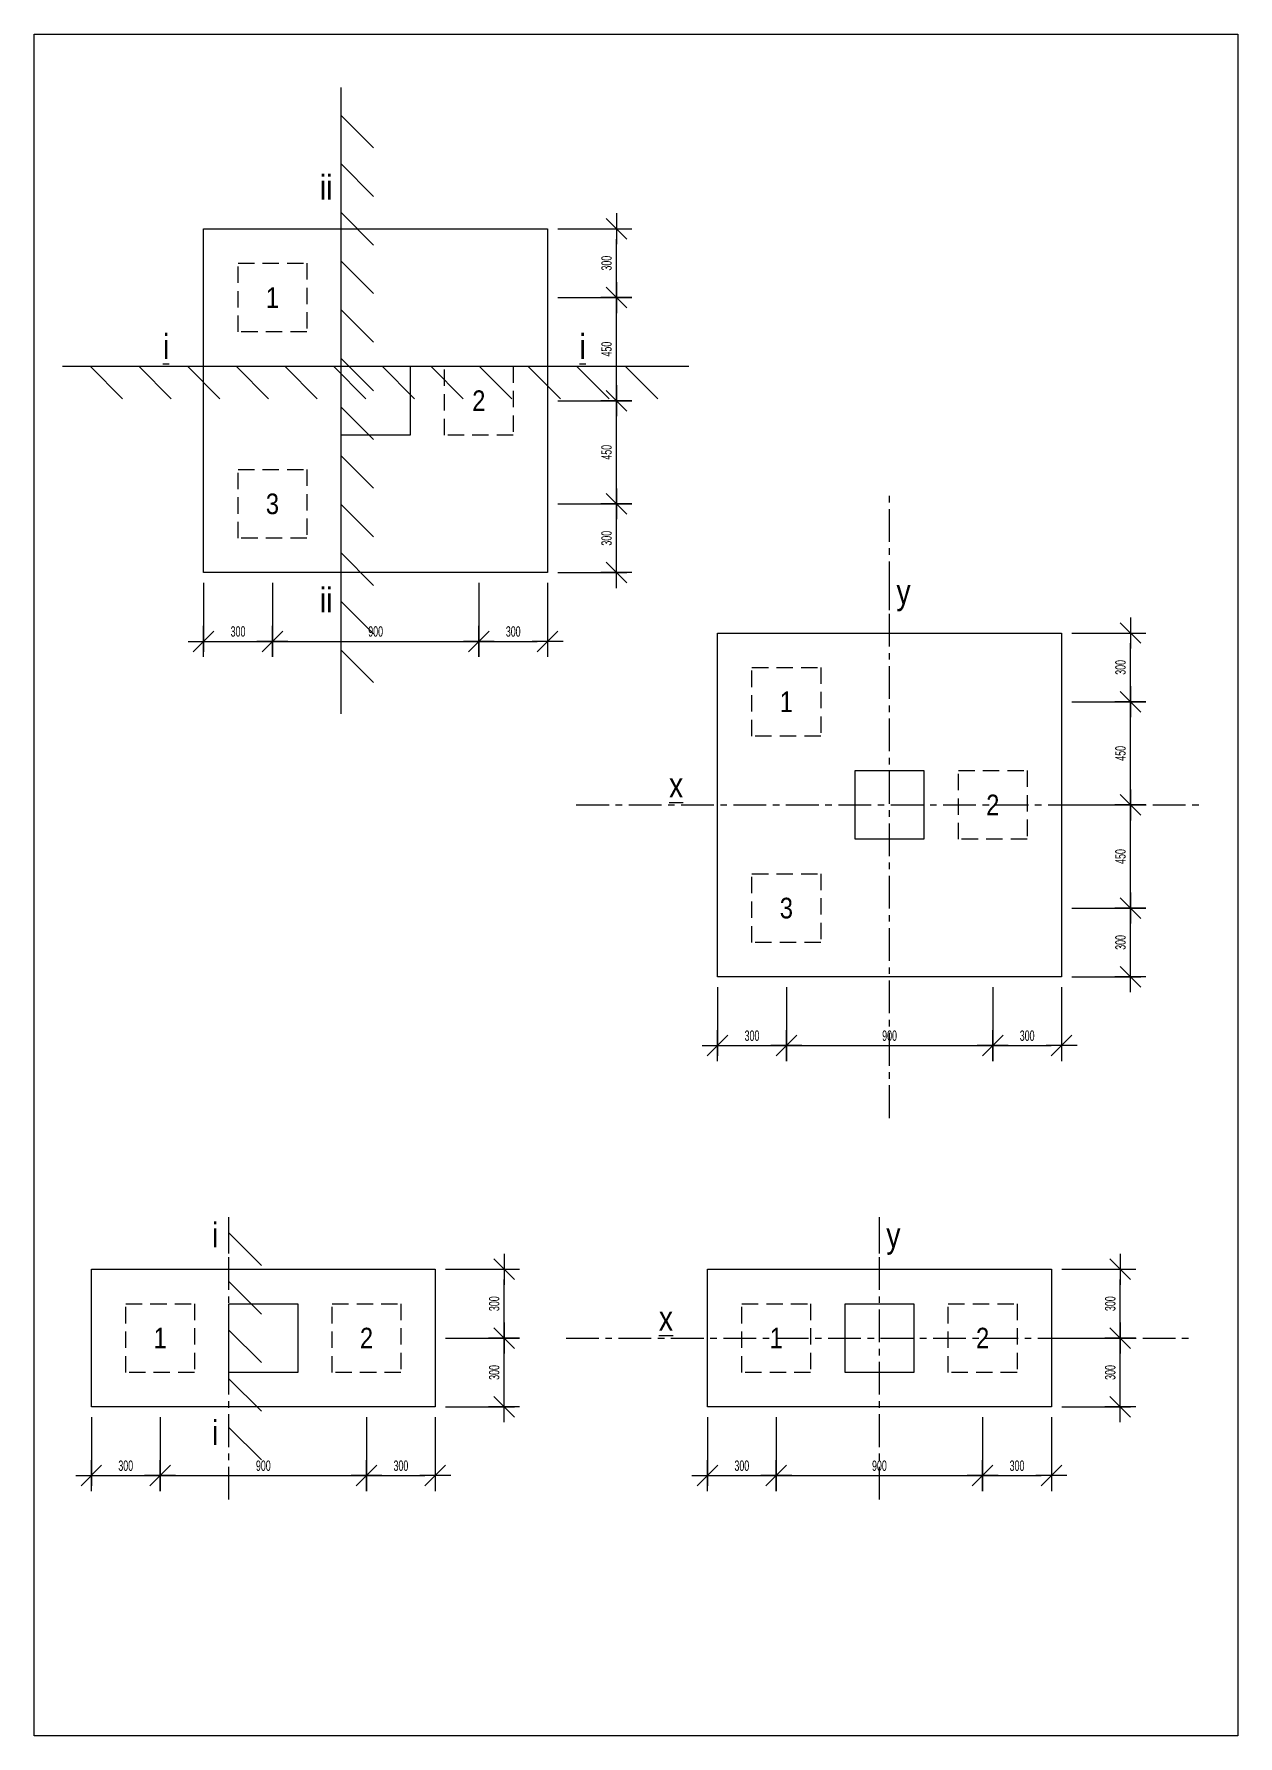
# Model space of a CAD drawing. Extents: x -19318 to 6110, y -8693 to 8036.
# Drawn here: x -19318 to -14068, y 611 to 8036 of the extents above; entities that cross this region are included whole.
import ezdxf
from ezdxf.enums import TextEntityAlignment as Align

# ---------------------------------------------------------------- set-up
doc = ezdxf.new("R2010")
doc.units = 0
doc.header["$LTSCALE"] = 571.428571
doc.header["$MEASUREMENT"] = 0
doc.linetypes.add('CENTER', pattern=[2, 1.25, -0.25, 0.25, -0.25])
doc.linetypes.add('HIDDEN2', pattern=[0.1875, 0.125, -0.0625])
doc.layers.get('Defpoints').update_dxf_attribs({"linetype": 'CONTINUOUS'})
doc.layers.add('DIM', color=1, linetype='CONTINUOUS')
doc.layers.add('TEXT', color=2, linetype='CONTINUOUS')
doc.styles.add('ARIAL', font='', dxfattribs={"width": 0.75})
doc.styles.add('VNARIALH', font='', dxfattribs={"width": 0.75})
doc.styles.get('ARIAL').set_extended_font_data('RD Arial Narrow E')
doc.styles.get('VNARIALH').set_extended_font_data('RD Arial NarrowH')
doc.dimstyles.new('DIM11', dxfattribs={"dimtxt": 45, "dimasz": 45, "dimexe": 45, "dimexo": 45, "dimgap": 20, "dimtad": 1, "dimdec": 0, "dimzin": 0, "dimdsep": 46, "dimtxsty": 'ARIAL', "dimblk": 'GACHCHEO', "dimcen": 0.09, "dimclre": 1, "dimclrt": 2, "dimadec": 0, "dimazin": 0, "dimtfac": 1, "dimtdec": 4, "dimtmove": 0, "dimatfit": 0, "dimldrblk": 'GACHCHEO', "dimfxl": 1, "dimtolj": 1, "dimtzin": 0, "dimarcsym": 0})

# ---------------------------------------------------------------- blocks, each defined once
blk = doc.blocks.new('GACHCHEO')
at = {"layer": 'DIM'}
for p, q in [((1.5, 0), (-1.5, 0)), ((0, 1.5), (0, -1.5))]:
    blk.add_line(p, q, dxfattribs=at)
at = {"layer": 'DIM', "color": 3}
blk.add_line((-1, -1), (1, 1), dxfattribs=at)
blk = doc.blocks.new('*D36')
at = {"layer": 'Defpoints', "color": 0, "transparency": 16777216}
for p in [(-16337.5, 3923.1), (-16037.5, 3923.1), (-16037.5, 3623.1)]:
    blk.add_point(p, dxfattribs=at)
at = {"layer": 'TEXT', "color": 1, "lineweight": -2, "transparency": 16777216}
for p, q in [((-16337.5, 3878.1), (-16337.5, 3578.1)), ((-16037.5, 3878.1), (-16037.5, 3578.1))]:
    blk.add_line(p, q, dxfattribs=at)
at = {"layer": 'TEXT', "color": 0, "lineweight": -2, "transparency": 16777216}
blk.add_line((-16292.5, 3623.1), (-16082.5, 3623.1), dxfattribs=at)
at = {"layer": 'TEXT', "color": 0, "lineweight": -2, "transparency": 16777216, "xscale": 45, "yscale": 45, "zscale": 45, "rotation": 180}
blk.add_blockref('GACHCHEO', (-16337.5, 3623.1), dxfattribs=at)
at = {"layer": 'TEXT', "color": 0, "lineweight": -2, "transparency": 16777216, "xscale": 45, "yscale": 45, "zscale": 45}
blk.add_blockref('GACHCHEO', (-16037.5, 3623.1), dxfattribs=at)
at = {"layer": 'TEXT', "color": 2, "transparency": 16777216, "insert": (-16187.5, 3666.1), "char_height": 45, "attachment_point": 5, "style": 'ARIAL'}
blk.add_mtext('\\A1;300', dxfattribs=at)
blk = doc.blocks.new('*D37')
at = {"layer": 'Defpoints', "color": 0, "transparency": 16777216}
for p in [(-16037.5, 3923.1), (-15137.5, 3923.1), (-15137.5, 3623.1)]:
    blk.add_point(p, dxfattribs=at)
at = {"layer": 'TEXT', "color": 1, "lineweight": -2, "transparency": 16777216}
for p, q in [((-16037.5, 3878.1), (-16037.5, 3578.1)), ((-15137.5, 3878.1), (-15137.5, 3578.1))]:
    blk.add_line(p, q, dxfattribs=at)
at = {"layer": 'TEXT', "color": 0, "lineweight": -2, "transparency": 16777216}
blk.add_line((-15992.5, 3623.1), (-15182.5, 3623.1), dxfattribs=at)
at = {"layer": 'TEXT', "color": 0, "lineweight": -2, "transparency": 16777216, "xscale": 45, "yscale": 45, "zscale": 45, "rotation": 180}
blk.add_blockref('GACHCHEO', (-16037.5, 3623.1), dxfattribs=at)
at = {"layer": 'TEXT', "color": 0, "lineweight": -2, "transparency": 16777216, "xscale": 45, "yscale": 45, "zscale": 45}
blk.add_blockref('GACHCHEO', (-15137.5, 3623.1), dxfattribs=at)
at = {"layer": 'TEXT', "color": 2, "transparency": 16777216, "insert": (-15587.5, 3666.1), "char_height": 45, "attachment_point": 5, "style": 'ARIAL'}
blk.add_mtext('\\A1;900', dxfattribs=at)
blk = doc.blocks.new('*D38')
at = {"layer": 'Defpoints', "color": 0, "transparency": 16777216}
for p in [(-15137.5, 3923.1), (-14837.5, 3923.1), (-14837.5, 3623.1)]:
    blk.add_point(p, dxfattribs=at)
at = {"layer": 'TEXT', "color": 1, "lineweight": -2, "transparency": 16777216}
for p, q in [((-15137.5, 3878.1), (-15137.5, 3578.1)), ((-14837.5, 3878.1), (-14837.5, 3578.1))]:
    blk.add_line(p, q, dxfattribs=at)
at = {"layer": 'TEXT', "color": 0, "lineweight": -2, "transparency": 16777216}
blk.add_line((-15092.5, 3623.1), (-14882.5, 3623.1), dxfattribs=at)
at = {"layer": 'TEXT', "color": 0, "lineweight": -2, "transparency": 16777216, "xscale": 45, "yscale": 45, "zscale": 45, "rotation": 180}
blk.add_blockref('GACHCHEO', (-15137.5, 3623.1), dxfattribs=at)
at = {"layer": 'TEXT', "color": 0, "lineweight": -2, "transparency": 16777216, "xscale": 45, "yscale": 45, "zscale": 45}
blk.add_blockref('GACHCHEO', (-14837.5, 3623.1), dxfattribs=at)
at = {"layer": 'TEXT', "color": 2, "transparency": 16777216, "insert": (-14987.5, 3666.1), "char_height": 45, "attachment_point": 5, "style": 'ARIAL'}
blk.add_mtext('\\A1;300', dxfattribs=at)
blk = doc.blocks.new('*D39')
at = {"layer": 'Defpoints', "color": 0, "transparency": 16777216}
for p in [(-14837.5, 4223.1), (-14537.5, 4223.1), (-14837.5, 3923.1)]:
    blk.add_point(p, dxfattribs=at)
at = {"layer": 'TEXT', "color": 1, "lineweight": -2, "transparency": 16777216}
for p, q in [((-14792.5, 4223.1), (-14492.5, 4223.1)), ((-14792.5, 3923.1), (-14492.5, 3923.1))]:
    blk.add_line(p, q, dxfattribs=at)
at = {"layer": 'TEXT', "color": 0, "lineweight": -2, "transparency": 16777216}
blk.add_line((-14537.5, 3968.1), (-14537.5, 4178.1), dxfattribs=at)
at = {"layer": 'TEXT', "color": 0, "lineweight": -2, "transparency": 16777216, "xscale": 45, "yscale": 45, "zscale": 45}
for p, rotation in [((-14537.5, 4223.1), 90), ((-14537.5, 3923.1), 270)]:
    blk.add_blockref('GACHCHEO', p, dxfattribs=dict(at, rotation=rotation))
at = {"layer": 'TEXT', "color": 2, "transparency": 16777216, "insert": (-14580.5, 4073.1), "char_height": 45, "attachment_point": 5, "rotation": 90, "style": 'ARIAL'}
blk.add_mtext('\\A1;300', dxfattribs=at)
blk = doc.blocks.new('*D40')
at = {"layer": 'Defpoints', "color": 0, "transparency": 16777216}
for p in [(-14837.5, 4673.1), (-14537.5, 4673.1), (-14837.5, 4223.1)]:
    blk.add_point(p, dxfattribs=at)
at = {"layer": 'TEXT', "color": 1, "lineweight": -2, "transparency": 16777216}
for p, q in [((-14792.5, 4673.1), (-14492.5, 4673.1)), ((-14792.5, 4223.1), (-14492.5, 4223.1))]:
    blk.add_line(p, q, dxfattribs=at)
at = {"layer": 'TEXT', "color": 0, "lineweight": -2, "transparency": 16777216}
blk.add_line((-14537.5, 4268.1), (-14537.5, 4628.1), dxfattribs=at)
at = {"layer": 'TEXT', "color": 0, "lineweight": -2, "transparency": 16777216, "xscale": 45, "yscale": 45, "zscale": 45}
for p, rotation in [((-14537.5, 4673.1), 90), ((-14537.5, 4223.1), 270)]:
    blk.add_blockref('GACHCHEO', p, dxfattribs=dict(at, rotation=rotation))
at = {"layer": 'TEXT', "color": 2, "transparency": 16777216, "insert": (-14580.5, 4448.1), "char_height": 45, "attachment_point": 5, "rotation": 90, "style": 'ARIAL'}
blk.add_mtext('\\A1;450', dxfattribs=at)
blk = doc.blocks.new('*D41')
at = {"layer": 'Defpoints', "color": 0, "transparency": 16777216}
for p in [(-14837.5, 5123.1), (-14537.5, 5123.1), (-14837.5, 4673.1)]:
    blk.add_point(p, dxfattribs=at)
at = {"layer": 'TEXT', "color": 1, "lineweight": -2, "transparency": 16777216}
for p, q in [((-14792.5, 5123.1), (-14492.5, 5123.1)), ((-14792.5, 4673.1), (-14492.5, 4673.1))]:
    blk.add_line(p, q, dxfattribs=at)
at = {"layer": 'TEXT', "color": 0, "lineweight": -2, "transparency": 16777216}
blk.add_line((-14537.5, 4718.1), (-14537.5, 5078.1), dxfattribs=at)
at = {"layer": 'TEXT', "color": 0, "lineweight": -2, "transparency": 16777216, "xscale": 45, "yscale": 45, "zscale": 45}
for p, rotation in [((-14537.5, 5123.1), 90), ((-14537.5, 4673.1), 270)]:
    blk.add_blockref('GACHCHEO', p, dxfattribs=dict(at, rotation=rotation))
at = {"layer": 'TEXT', "color": 2, "transparency": 16777216, "insert": (-14580.5, 4898.1), "char_height": 45, "attachment_point": 5, "rotation": 90, "style": 'ARIAL'}
blk.add_mtext('\\A1;450', dxfattribs=at)
blk = doc.blocks.new('*D42')
at = {"layer": 'Defpoints', "color": 0, "transparency": 16777216}
for p in [(-14837.5, 5423.1), (-14537.5, 5423.1), (-14837.5, 5123.1)]:
    blk.add_point(p, dxfattribs=at)
at = {"layer": 'TEXT', "color": 1, "lineweight": -2, "transparency": 16777216}
for p, q in [((-14792.5, 5423.1), (-14492.5, 5423.1)), ((-14792.5, 5123.1), (-14492.5, 5123.1))]:
    blk.add_line(p, q, dxfattribs=at)
at = {"layer": 'TEXT', "color": 0, "lineweight": -2, "transparency": 16777216}
blk.add_line((-14537.5, 5168.1), (-14537.5, 5378.1), dxfattribs=at)
at = {"layer": 'TEXT', "color": 0, "lineweight": -2, "transparency": 16777216, "xscale": 45, "yscale": 45, "zscale": 45}
for p, rotation in [((-14537.5, 5423.1), 90), ((-14537.5, 5123.1), 270)]:
    blk.add_blockref('GACHCHEO', p, dxfattribs=dict(at, rotation=rotation))
at = {"layer": 'TEXT', "color": 2, "transparency": 16777216, "insert": (-14580.5, 5273.1), "char_height": 45, "attachment_point": 5, "rotation": 90, "style": 'ARIAL'}
blk.add_mtext('\\A1;300', dxfattribs=at)
blk = doc.blocks.new('*D43')
at = {"layer": 'Defpoints', "color": 0, "transparency": 16777216}
for p in [(-18578.7, 5686.6), (-18278.7, 5686.6), (-18278.7, 5386.6)]:
    blk.add_point(p, dxfattribs=at)
at = {"layer": 'TEXT', "color": 1, "lineweight": -2, "transparency": 16777216}
for p, q in [((-18578.7, 5641.6), (-18578.7, 5341.6)), ((-18278.7, 5641.6), (-18278.7, 5341.6))]:
    blk.add_line(p, q, dxfattribs=at)
at = {"layer": 'TEXT', "color": 0, "lineweight": -2, "transparency": 16777216}
blk.add_line((-18533.7, 5386.6), (-18323.7, 5386.6), dxfattribs=at)
at = {"layer": 'TEXT', "color": 0, "lineweight": -2, "transparency": 16777216, "xscale": 45, "yscale": 45, "zscale": 45, "rotation": 180}
blk.add_blockref('GACHCHEO', (-18578.7, 5386.6), dxfattribs=at)
at = {"layer": 'TEXT', "color": 0, "lineweight": -2, "transparency": 16777216, "xscale": 45, "yscale": 45, "zscale": 45}
blk.add_blockref('GACHCHEO', (-18278.7, 5386.6), dxfattribs=at)
at = {"layer": 'TEXT', "color": 2, "transparency": 16777216, "insert": (-18428.7, 5429.6), "char_height": 45, "attachment_point": 5, "style": 'ARIAL'}
blk.add_mtext('\\A1;300', dxfattribs=at)
blk = doc.blocks.new('*D44')
at = {"layer": 'Defpoints', "color": 0, "transparency": 16777216}
for p in [(-18278.7, 5686.6), (-17378.7, 5686.6), (-17378.7, 5386.6)]:
    blk.add_point(p, dxfattribs=at)
at = {"layer": 'TEXT', "color": 1, "lineweight": -2, "transparency": 16777216}
for p, q in [((-18278.7, 5641.6), (-18278.7, 5341.6)), ((-17378.7, 5641.6), (-17378.7, 5341.6))]:
    blk.add_line(p, q, dxfattribs=at)
at = {"layer": 'TEXT', "color": 0, "lineweight": -2, "transparency": 16777216}
blk.add_line((-18233.7, 5386.6), (-17423.7, 5386.6), dxfattribs=at)
at = {"layer": 'TEXT', "color": 0, "lineweight": -2, "transparency": 16777216, "xscale": 45, "yscale": 45, "zscale": 45, "rotation": 180}
blk.add_blockref('GACHCHEO', (-18278.7, 5386.6), dxfattribs=at)
at = {"layer": 'TEXT', "color": 0, "lineweight": -2, "transparency": 16777216, "xscale": 45, "yscale": 45, "zscale": 45}
blk.add_blockref('GACHCHEO', (-17378.7, 5386.6), dxfattribs=at)
at = {"layer": 'TEXT', "color": 2, "transparency": 16777216, "insert": (-17828.7, 5429.6), "char_height": 45, "attachment_point": 5, "style": 'ARIAL'}
blk.add_mtext('\\A1;900', dxfattribs=at)
blk = doc.blocks.new('*D45')
at = {"layer": 'Defpoints', "color": 0, "transparency": 16777216}
for p in [(-17378.7, 5686.6), (-17078.7, 5686.6), (-17078.7, 5386.6)]:
    blk.add_point(p, dxfattribs=at)
at = {"layer": 'TEXT', "color": 1, "lineweight": -2, "transparency": 16777216}
for p, q in [((-17378.7, 5641.6), (-17378.7, 5341.6)), ((-17078.7, 5641.6), (-17078.7, 5341.6))]:
    blk.add_line(p, q, dxfattribs=at)
at = {"layer": 'TEXT', "color": 0, "lineweight": -2, "transparency": 16777216}
blk.add_line((-17333.7, 5386.6), (-17123.7, 5386.6), dxfattribs=at)
at = {"layer": 'TEXT', "color": 0, "lineweight": -2, "transparency": 16777216, "xscale": 45, "yscale": 45, "zscale": 45, "rotation": 180}
blk.add_blockref('GACHCHEO', (-17378.7, 5386.6), dxfattribs=at)
at = {"layer": 'TEXT', "color": 0, "lineweight": -2, "transparency": 16777216, "xscale": 45, "yscale": 45, "zscale": 45}
blk.add_blockref('GACHCHEO', (-17078.7, 5386.6), dxfattribs=at)
at = {"layer": 'TEXT', "color": 2, "transparency": 16777216, "insert": (-17228.7, 5429.6), "char_height": 45, "attachment_point": 5, "style": 'ARIAL'}
blk.add_mtext('\\A1;300', dxfattribs=at)
blk = doc.blocks.new('*D46')
at = {"layer": 'Defpoints', "color": 0, "transparency": 16777216}
for p in [(-17078.7, 5986.6), (-16778.7, 5986.6), (-17078.7, 5686.6)]:
    blk.add_point(p, dxfattribs=at)
at = {"layer": 'TEXT', "color": 1, "lineweight": -2, "transparency": 16777216}
for p, q in [((-17033.7, 5986.6), (-16733.7, 5986.6)), ((-17033.7, 5686.6), (-16733.7, 5686.6))]:
    blk.add_line(p, q, dxfattribs=at)
at = {"layer": 'TEXT', "color": 0, "lineweight": -2, "transparency": 16777216}
blk.add_line((-16778.7, 5731.6), (-16778.7, 5941.6), dxfattribs=at)
at = {"layer": 'TEXT', "color": 0, "lineweight": -2, "transparency": 16777216, "xscale": 45, "yscale": 45, "zscale": 45}
for p, rotation in [((-16778.7, 5986.6), 90), ((-16778.7, 5686.6), 270)]:
    blk.add_blockref('GACHCHEO', p, dxfattribs=dict(at, rotation=rotation))
at = {"layer": 'TEXT', "color": 2, "transparency": 16777216, "insert": (-16821.7, 5836.6), "char_height": 45, "attachment_point": 5, "rotation": 90, "style": 'ARIAL'}
blk.add_mtext('\\A1;300', dxfattribs=at)
blk = doc.blocks.new('*D47')
at = {"layer": 'Defpoints', "color": 0, "transparency": 16777216}
for p in [(-17078.7, 6436.6), (-16778.7, 6436.6), (-17078.7, 5986.6)]:
    blk.add_point(p, dxfattribs=at)
at = {"layer": 'TEXT', "color": 1, "lineweight": -2, "transparency": 16777216}
for p, q in [((-17033.7, 6436.6), (-16733.7, 6436.6)), ((-17033.7, 5986.6), (-16733.7, 5986.6))]:
    blk.add_line(p, q, dxfattribs=at)
at = {"layer": 'TEXT', "color": 0, "lineweight": -2, "transparency": 16777216}
blk.add_line((-16778.7, 6031.6), (-16778.7, 6391.6), dxfattribs=at)
at = {"layer": 'TEXT', "color": 0, "lineweight": -2, "transparency": 16777216, "xscale": 45, "yscale": 45, "zscale": 45}
for p, rotation in [((-16778.7, 6436.6), 90), ((-16778.7, 5986.6), 270)]:
    blk.add_blockref('GACHCHEO', p, dxfattribs=dict(at, rotation=rotation))
at = {"layer": 'TEXT', "color": 2, "transparency": 16777216, "insert": (-16821.7, 6211.6), "char_height": 45, "attachment_point": 5, "rotation": 90, "style": 'ARIAL'}
blk.add_mtext('\\A1;450', dxfattribs=at)
blk = doc.blocks.new('*D48')
at = {"layer": 'Defpoints', "color": 0, "transparency": 16777216}
for p in [(-17078.7, 6886.6), (-16778.7, 6886.6), (-17078.7, 6436.6)]:
    blk.add_point(p, dxfattribs=at)
at = {"layer": 'TEXT', "color": 1, "lineweight": -2, "transparency": 16777216}
for p, q in [((-17033.7, 6886.6), (-16733.7, 6886.6)), ((-17033.7, 6436.6), (-16733.7, 6436.6))]:
    blk.add_line(p, q, dxfattribs=at)
at = {"layer": 'TEXT', "color": 0, "lineweight": -2, "transparency": 16777216}
blk.add_line((-16778.7, 6481.6), (-16778.7, 6841.6), dxfattribs=at)
at = {"layer": 'TEXT', "color": 0, "lineweight": -2, "transparency": 16777216, "xscale": 45, "yscale": 45, "zscale": 45}
for p, rotation in [((-16778.7, 6886.6), 90), ((-16778.7, 6436.6), 270)]:
    blk.add_blockref('GACHCHEO', p, dxfattribs=dict(at, rotation=rotation))
at = {"layer": 'TEXT', "color": 2, "transparency": 16777216, "insert": (-16821.7, 6661.6), "char_height": 45, "attachment_point": 5, "rotation": 90, "style": 'ARIAL'}
blk.add_mtext('\\A1;450', dxfattribs=at)
blk = doc.blocks.new('*D49')
at = {"layer": 'Defpoints', "color": 0, "transparency": 16777216}
for p in [(-17078.7, 7186.6), (-16778.7, 7186.6), (-17078.7, 6886.6)]:
    blk.add_point(p, dxfattribs=at)
at = {"layer": 'TEXT', "color": 1, "lineweight": -2, "transparency": 16777216}
for p, q in [((-17033.7, 7186.6), (-16733.7, 7186.6)), ((-17033.7, 6886.6), (-16733.7, 6886.6))]:
    blk.add_line(p, q, dxfattribs=at)
at = {"layer": 'TEXT', "color": 0, "lineweight": -2, "transparency": 16777216}
blk.add_line((-16778.7, 6931.6), (-16778.7, 7141.6), dxfattribs=at)
at = {"layer": 'TEXT', "color": 0, "lineweight": -2, "transparency": 16777216, "xscale": 45, "yscale": 45, "zscale": 45}
for p, rotation in [((-16778.7, 7186.6), 90), ((-16778.7, 6886.6), 270)]:
    blk.add_blockref('GACHCHEO', p, dxfattribs=dict(at, rotation=rotation))
at = {"layer": 'TEXT', "color": 2, "transparency": 16777216, "insert": (-16821.7, 7036.6), "char_height": 45, "attachment_point": 5, "rotation": 90, "style": 'ARIAL'}
blk.add_mtext('\\A1;300', dxfattribs=at)
blk = doc.blocks.new('*U50')
at = {"layer": 'TEXT'}
blk.add_line((-70.7, 70.7), (70.7, -70.7), dxfattribs=at)
blk = doc.blocks.new('*U51')
at = {"layer": 'TEXT', "color": 0, "linetype": 'ByBlock', "lineweight": -2, "transparency": 16777216}
for p in [(0, 0), (212.1, 0), (424.3, 0), (636.4, 0), (848.5, 0), (1060.7, 0), (1272.8, 0), (1484.9, 0), (1697.1, 0), (1909.2, 0), (2121.3, 0), (2333.5, 0)]:
    blk.add_blockref('*U50', p, dxfattribs=at)
blk = doc.blocks.new('*U52')
at = {"layer": 'TEXT'}
blk.add_line((-70.7, 70.7), (70.7, -70.7), dxfattribs=at)
blk = doc.blocks.new('*U54')
at = {"layer": 'TEXT', "color": 0, "linetype": 'ByBlock', "lineweight": -2, "transparency": 16777216}
for p in [(0, 0), (212.1, 0), (424.3, 0), (636.4, 0), (848.5, 0), (1060.7, 0), (1272.8, 0), (1484.9, 0), (1697.1, 0), (1909.2, 0), (2121.3, 0), (2333.5, 0)]:
    blk.add_blockref('*U52', p, dxfattribs=at)
blk = doc.blocks.new('*D90')
at = {"layer": 'Defpoints', "color": 0, "transparency": 16777216}
for p in [(-16381.8, 2047.1), (-16081.8, 2047.1), (-16081.8, 1747.1)]:
    blk.add_point(p, dxfattribs=at)
at = {"layer": 'TEXT', "color": 1, "lineweight": -2, "transparency": 16777216}
for p, q in [((-16381.8, 2002.1), (-16381.8, 1702.1)), ((-16081.8, 2002.1), (-16081.8, 1702.1))]:
    blk.add_line(p, q, dxfattribs=at)
at = {"layer": 'TEXT', "color": 0, "lineweight": -2, "transparency": 16777216}
blk.add_line((-16336.8, 1747.1), (-16126.8, 1747.1), dxfattribs=at)
at = {"layer": 'TEXT', "color": 0, "lineweight": -2, "transparency": 16777216, "xscale": 45, "yscale": 45, "zscale": 45, "rotation": 180}
blk.add_blockref('GACHCHEO', (-16381.8, 1747.1), dxfattribs=at)
at = {"layer": 'TEXT', "color": 0, "lineweight": -2, "transparency": 16777216, "xscale": 45, "yscale": 45, "zscale": 45}
blk.add_blockref('GACHCHEO', (-16081.8, 1747.1), dxfattribs=at)
at = {"layer": 'TEXT', "color": 2, "transparency": 16777216, "insert": (-16231.8, 1790.1), "char_height": 45, "attachment_point": 5, "style": 'ARIAL'}
blk.add_mtext('\\A1;300', dxfattribs=at)
blk = doc.blocks.new('*D91')
at = {"layer": 'Defpoints', "color": 0, "transparency": 16777216}
for p in [(-16081.8, 2047.1), (-15181.8, 2047.1), (-15181.8, 1747.1)]:
    blk.add_point(p, dxfattribs=at)
at = {"layer": 'TEXT', "color": 1, "lineweight": -2, "transparency": 16777216}
for p, q in [((-16081.8, 2002.1), (-16081.8, 1702.1)), ((-15181.8, 2002.1), (-15181.8, 1702.1))]:
    blk.add_line(p, q, dxfattribs=at)
at = {"layer": 'TEXT', "color": 0, "lineweight": -2, "transparency": 16777216}
blk.add_line((-16036.8, 1747.1), (-15226.8, 1747.1), dxfattribs=at)
at = {"layer": 'TEXT', "color": 0, "lineweight": -2, "transparency": 16777216, "xscale": 45, "yscale": 45, "zscale": 45, "rotation": 180}
blk.add_blockref('GACHCHEO', (-16081.8, 1747.1), dxfattribs=at)
at = {"layer": 'TEXT', "color": 0, "lineweight": -2, "transparency": 16777216, "xscale": 45, "yscale": 45, "zscale": 45}
blk.add_blockref('GACHCHEO', (-15181.8, 1747.1), dxfattribs=at)
at = {"layer": 'TEXT', "color": 2, "transparency": 16777216, "insert": (-15631.8, 1790), "char_height": 45, "attachment_point": 5, "style": 'ARIAL'}
blk.add_mtext('\\A1;900', dxfattribs=at)
blk = doc.blocks.new('*D92')
at = {"layer": 'Defpoints', "color": 0, "transparency": 16777216}
for p in [(-15181.8, 2047.1), (-14881.8, 2047.1), (-14881.8, 1747.1)]:
    blk.add_point(p, dxfattribs=at)
at = {"layer": 'TEXT', "color": 1, "lineweight": -2, "transparency": 16777216}
for p, q in [((-15181.8, 2002.1), (-15181.8, 1702.1)), ((-14881.8, 2002.1), (-14881.8, 1702.1))]:
    blk.add_line(p, q, dxfattribs=at)
at = {"layer": 'TEXT', "color": 0, "lineweight": -2, "transparency": 16777216}
blk.add_line((-15136.8, 1747.1), (-14926.8, 1747.1), dxfattribs=at)
at = {"layer": 'TEXT', "color": 0, "lineweight": -2, "transparency": 16777216, "xscale": 45, "yscale": 45, "zscale": 45, "rotation": 180}
blk.add_blockref('GACHCHEO', (-15181.8, 1747.1), dxfattribs=at)
at = {"layer": 'TEXT', "color": 0, "lineweight": -2, "transparency": 16777216, "xscale": 45, "yscale": 45, "zscale": 45}
blk.add_blockref('GACHCHEO', (-14881.8, 1747.1), dxfattribs=at)
at = {"layer": 'TEXT', "color": 2, "transparency": 16777216, "insert": (-15031.8, 1790.1), "char_height": 45, "attachment_point": 5, "style": 'ARIAL'}
blk.add_mtext('\\A1;300', dxfattribs=at)
blk = doc.blocks.new('*D93')
at = {"layer": 'Defpoints', "color": 0, "transparency": 16777216}
for p in [(-14881.8, 2347.1), (-14581.8, 2347.1), (-14881.8, 2047.1)]:
    blk.add_point(p, dxfattribs=at)
at = {"layer": 'TEXT', "color": 1, "lineweight": -2, "transparency": 16777216}
for p, q in [((-14836.8, 2347.1), (-14536.8, 2347.1)), ((-14836.8, 2047.1), (-14536.8, 2047.1))]:
    blk.add_line(p, q, dxfattribs=at)
at = {"layer": 'TEXT', "color": 0, "lineweight": -2, "transparency": 16777216}
blk.add_line((-14581.8, 2092.1), (-14581.8, 2302.1), dxfattribs=at)
at = {"layer": 'TEXT', "color": 0, "lineweight": -2, "transparency": 16777216, "xscale": 45, "yscale": 45, "zscale": 45}
for p, rotation in [((-14581.8, 2347.1), 90), ((-14581.8, 2047.1), 270)]:
    blk.add_blockref('GACHCHEO', p, dxfattribs=dict(at, rotation=rotation))
at = {"layer": 'TEXT', "color": 2, "transparency": 16777216, "insert": (-14624.8, 2197.1), "char_height": 45, "attachment_point": 5, "rotation": 90, "style": 'ARIAL'}
blk.add_mtext('\\A1;300', dxfattribs=at)
blk = doc.blocks.new('*D94')
at = {"layer": 'Defpoints', "color": 0, "transparency": 16777216}
for p in [(-14881.8, 2647.1), (-14581.8, 2647.1), (-14881.8, 2347.1)]:
    blk.add_point(p, dxfattribs=at)
at = {"layer": 'TEXT', "color": 1, "lineweight": -2, "transparency": 16777216}
for p, q in [((-14836.8, 2647.1), (-14536.8, 2647.1)), ((-14836.8, 2347.1), (-14536.8, 2347.1))]:
    blk.add_line(p, q, dxfattribs=at)
at = {"layer": 'TEXT', "color": 0, "lineweight": -2, "transparency": 16777216}
blk.add_line((-14581.8, 2392.1), (-14581.8, 2602.1), dxfattribs=at)
at = {"layer": 'TEXT', "color": 0, "lineweight": -2, "transparency": 16777216, "xscale": 45, "yscale": 45, "zscale": 45}
for p, rotation in [((-14581.8, 2647.1), 90), ((-14581.8, 2347.1), 270)]:
    blk.add_blockref('GACHCHEO', p, dxfattribs=dict(at, rotation=rotation))
at = {"layer": 'TEXT', "color": 2, "transparency": 16777216, "insert": (-14624.8, 2497.1), "char_height": 45, "attachment_point": 5, "rotation": 90, "style": 'ARIAL'}
blk.add_mtext('\\A1;300', dxfattribs=at)
blk = doc.blocks.new('*D95')
at = {"layer": 'Defpoints', "color": 0, "transparency": 16777216}
for p in [(-19068.5, 2047.1), (-18768.5, 2047.1), (-18768.5, 1747.1)]:
    blk.add_point(p, dxfattribs=at)
at = {"layer": 'TEXT', "color": 1, "lineweight": -2, "transparency": 16777216}
for p, q in [((-19068.5, 2002.1), (-19068.5, 1702.1)), ((-18768.5, 2002.1), (-18768.5, 1702.1))]:
    blk.add_line(p, q, dxfattribs=at)
at = {"layer": 'TEXT', "color": 0, "lineweight": -2, "transparency": 16777216}
blk.add_line((-19023.5, 1747.1), (-18813.5, 1747.1), dxfattribs=at)
at = {"layer": 'TEXT', "color": 0, "lineweight": -2, "transparency": 16777216, "xscale": 45, "yscale": 45, "zscale": 45, "rotation": 180}
blk.add_blockref('GACHCHEO', (-19068.5, 1747.1), dxfattribs=at)
at = {"layer": 'TEXT', "color": 0, "lineweight": -2, "transparency": 16777216, "xscale": 45, "yscale": 45, "zscale": 45}
blk.add_blockref('GACHCHEO', (-18768.5, 1747.1), dxfattribs=at)
at = {"layer": 'TEXT', "color": 2, "transparency": 16777216, "insert": (-18918.5, 1790.1), "char_height": 45, "attachment_point": 5, "style": 'ARIAL'}
blk.add_mtext('\\A1;300', dxfattribs=at)
blk = doc.blocks.new('*D96')
at = {"layer": 'Defpoints', "color": 0, "transparency": 16777216}
for p in [(-18768.5, 2047.1), (-17868.5, 2047.1), (-17868.5, 1747.1)]:
    blk.add_point(p, dxfattribs=at)
at = {"layer": 'TEXT', "color": 1, "lineweight": -2, "transparency": 16777216}
for p, q in [((-18768.5, 2002.1), (-18768.5, 1702.1)), ((-17868.5, 2002.1), (-17868.5, 1702.1))]:
    blk.add_line(p, q, dxfattribs=at)
at = {"layer": 'TEXT', "color": 0, "lineweight": -2, "transparency": 16777216}
blk.add_line((-18723.5, 1747.1), (-17913.5, 1747.1), dxfattribs=at)
at = {"layer": 'TEXT', "color": 0, "lineweight": -2, "transparency": 16777216, "xscale": 45, "yscale": 45, "zscale": 45, "rotation": 180}
blk.add_blockref('GACHCHEO', (-18768.5, 1747.1), dxfattribs=at)
at = {"layer": 'TEXT', "color": 0, "lineweight": -2, "transparency": 16777216, "xscale": 45, "yscale": 45, "zscale": 45}
blk.add_blockref('GACHCHEO', (-17868.5, 1747.1), dxfattribs=at)
at = {"layer": 'TEXT', "color": 2, "transparency": 16777216, "insert": (-18318.5, 1790), "char_height": 45, "attachment_point": 5, "style": 'ARIAL'}
blk.add_mtext('\\A1;900', dxfattribs=at)
blk = doc.blocks.new('*D97')
at = {"layer": 'Defpoints', "color": 0, "transparency": 16777216}
for p in [(-17868.5, 2047.1), (-17568.5, 2047.1), (-17568.5, 1747.1)]:
    blk.add_point(p, dxfattribs=at)
at = {"layer": 'TEXT', "color": 1, "lineweight": -2, "transparency": 16777216}
for p, q in [((-17868.5, 2002.1), (-17868.5, 1702.1)), ((-17568.5, 2002.1), (-17568.5, 1702.1))]:
    blk.add_line(p, q, dxfattribs=at)
at = {"layer": 'TEXT', "color": 0, "lineweight": -2, "transparency": 16777216}
blk.add_line((-17823.5, 1747.1), (-17613.5, 1747.1), dxfattribs=at)
at = {"layer": 'TEXT', "color": 0, "lineweight": -2, "transparency": 16777216, "xscale": 45, "yscale": 45, "zscale": 45, "rotation": 180}
blk.add_blockref('GACHCHEO', (-17868.5, 1747.1), dxfattribs=at)
at = {"layer": 'TEXT', "color": 0, "lineweight": -2, "transparency": 16777216, "xscale": 45, "yscale": 45, "zscale": 45}
blk.add_blockref('GACHCHEO', (-17568.5, 1747.1), dxfattribs=at)
at = {"layer": 'TEXT', "color": 2, "transparency": 16777216, "insert": (-17718.5, 1790.1), "char_height": 45, "attachment_point": 5, "style": 'ARIAL'}
blk.add_mtext('\\A1;300', dxfattribs=at)
blk = doc.blocks.new('*D98')
at = {"layer": 'Defpoints', "color": 0, "transparency": 16777216}
for p in [(-17568.5, 2347.1), (-17268.5, 2347.1), (-17568.5, 2047.1)]:
    blk.add_point(p, dxfattribs=at)
at = {"layer": 'TEXT', "color": 1, "lineweight": -2, "transparency": 16777216}
for p, q in [((-17523.5, 2347.1), (-17223.5, 2347.1)), ((-17523.5, 2047.1), (-17223.5, 2047.1))]:
    blk.add_line(p, q, dxfattribs=at)
at = {"layer": 'TEXT', "color": 0, "lineweight": -2, "transparency": 16777216}
blk.add_line((-17268.5, 2092.1), (-17268.5, 2302.1), dxfattribs=at)
at = {"layer": 'TEXT', "color": 0, "lineweight": -2, "transparency": 16777216, "xscale": 45, "yscale": 45, "zscale": 45}
for p, rotation in [((-17268.5, 2347.1), 90), ((-17268.5, 2047.1), 270)]:
    blk.add_blockref('GACHCHEO', p, dxfattribs=dict(at, rotation=rotation))
at = {"layer": 'TEXT', "color": 2, "transparency": 16777216, "insert": (-17311.5, 2197.1), "char_height": 45, "attachment_point": 5, "rotation": 90, "style": 'ARIAL'}
blk.add_mtext('\\A1;300', dxfattribs=at)
blk = doc.blocks.new('*D99')
at = {"layer": 'Defpoints', "color": 0, "transparency": 16777216}
for p in [(-17568.5, 2647.1), (-17268.5, 2647.1), (-17568.5, 2347.1)]:
    blk.add_point(p, dxfattribs=at)
at = {"layer": 'TEXT', "color": 1, "lineweight": -2, "transparency": 16777216}
for p, q in [((-17523.5, 2647.1), (-17223.5, 2647.1)), ((-17523.5, 2347.1), (-17223.5, 2347.1))]:
    blk.add_line(p, q, dxfattribs=at)
at = {"layer": 'TEXT', "color": 0, "lineweight": -2, "transparency": 16777216}
blk.add_line((-17268.5, 2392.1), (-17268.5, 2602.1), dxfattribs=at)
at = {"layer": 'TEXT', "color": 0, "lineweight": -2, "transparency": 16777216, "xscale": 45, "yscale": 45, "zscale": 45}
for p, rotation in [((-17268.5, 2647.1), 90), ((-17268.5, 2347.1), 270)]:
    blk.add_blockref('GACHCHEO', p, dxfattribs=dict(at, rotation=rotation))
at = {"layer": 'TEXT', "color": 2, "transparency": 16777216, "insert": (-17311.5, 2497.1), "char_height": 45, "attachment_point": 5, "rotation": 90, "style": 'ARIAL'}
blk.add_mtext('\\A1;300', dxfattribs=at)
blk = doc.blocks.new('*U103')
at = {"layer": 'TEXT'}
blk.add_line((-70.7, 70.7), (70.7, -70.7), dxfattribs=at)
blk = doc.blocks.new('*U104')
at = {"layer": 'TEXT', "color": 0, "linetype": 'ByBlock', "lineweight": -2, "transparency": 16777216}
for p in [(0, 0), (212.1, 0), (424.3, 0), (636.4, 0), (848.5, 0)]:
    blk.add_blockref('*U103', p, dxfattribs=at)

msp = doc.modelspace()

# ---------------------------------------------------------------- linework, layer by layer
at = {"layer": 'TEXT'}
for p, q in [((-17978.7, 5070.4), (-17978.7, 7802.8)), ((-19194.9, 6586.6), (-16462.5, 6586.6))]:
    msp.add_line(p, q, dxfattribs=at)
at = {"layer": 'TEXT', "linetype": 'CENTER', "ltscale": 0.2}
for p, q in [((-15587.5, 3306.9), (-15587.5, 6039.3)), ((-16953.7, 4673.1), (-14221.3, 4673.1)), ((-18468.5, 1643.2), (-18468.5, 2874.5)), ((-15631.8, 1643.2), (-15631.8, 2874.5)), ((-16998, 2347.1), (-14265.6, 2347.1))]:
    msp.add_line(p, q, dxfattribs=at)
at = {"layer": 'TEXT', "color": 4}
for p, q in [((-15587.5, 5523.1), (-15587.5, 5667.1)), ((-18468.5, 2715.6), (-18468.5, 2859.6)), ((-15631.8, 2715.6), (-15631.8, 2859.6))]:
    msp.add_line(p, q, dxfattribs=at)
at = {"layer": 'TEXT'}
msp.add_lwpolyline([(-19318.3, 611.2), (-19318.3, 8036.2), (-14068.3, 8036.2), (-14068.3, 611.2)], close=True, dxfattribs=at)
at = {"layer": 'TEXT', "color": 7}
for points in [[(-18578.7, 5686.6), (-18578.7, 7186.6), (-17078.7, 7186.6), (-17078.7, 5686.6), (-18578.7, 5686.6)], [(-16337.5, 3923.1), (-16337.5, 5423.1), (-14837.5, 5423.1), (-14837.5, 3923.1), (-16337.5, 3923.1)], [(-19068.5, 2047.1), (-19068.5, 2647.1), (-17568.5, 2647.1), (-17568.5, 2047.1), (-19068.5, 2047.1)], [(-16381.8, 2047.1), (-16381.8, 2647.1), (-14881.8, 2647.1), (-14881.8, 2047.1), (-16381.8, 2047.1)]]:
    msp.add_lwpolyline(points, dxfattribs=at)
at = {"layer": 'TEXT', "color": 3, "linetype": 'HIDDEN2'}
for points in [[(-18428.7, 6736.6), (-18428.7, 7036.6), (-18128.7, 7036.6), (-18128.7, 6736.6), (-18428.7, 6736.6)], [(-17528.7, 6286.6), (-17528.7, 6586.6), (-17228.7, 6586.6), (-17228.7, 6286.6), (-17528.7, 6286.6)], [(-18428.7, 5836.6), (-18428.7, 6136.6), (-18128.7, 6136.6), (-18128.7, 5836.6), (-18428.7, 5836.6)], [(-16187.5, 4973.1), (-16187.5, 5273.1), (-15887.5, 5273.1), (-15887.5, 4973.1), (-16187.5, 4973.1)], [(-15287.5, 4523.1), (-15287.5, 4823.1), (-14987.5, 4823.1), (-14987.5, 4523.1), (-15287.5, 4523.1)], [(-16187.5, 4073.1), (-16187.5, 4373.1), (-15887.5, 4373.1), (-15887.5, 4073.1), (-16187.5, 4073.1)], [(-18918.5, 2197.1), (-18918.5, 2497.1), (-18618.5, 2497.1), (-18618.5, 2197.1), (-18918.5, 2197.1)], [(-18018.5, 2197.1), (-18018.5, 2497.1), (-17718.5, 2497.1), (-17718.5, 2197.1), (-18018.5, 2197.1)], [(-16231.8, 2197.1), (-16231.8, 2497.1), (-15931.8, 2497.1), (-15931.8, 2197.1), (-16231.8, 2197.1)], [(-15331.8, 2197.1), (-15331.8, 2497.1), (-15031.8, 2497.1), (-15031.8, 2197.1), (-15331.8, 2197.1)]]:
    msp.add_lwpolyline(points, dxfattribs=at)
at = {"layer": 'TEXT', "color": 5}
for points in [[(-17978.7, 6286.6), (-17978.7, 6586.6), (-17678.7, 6586.6), (-17678.7, 6286.6), (-17978.7, 6286.6)], [(-15737.5, 4523.1), (-15737.5, 4823.1), (-15437.5, 4823.1), (-15437.5, 4523.1), (-15737.5, 4523.1)], [(-18468.5, 2197.1), (-18468.5, 2497.1), (-18168.5, 2497.1), (-18168.5, 2197.1), (-18468.5, 2197.1)], [(-15781.8, 2197.1), (-15781.8, 2497.1), (-15481.8, 2497.1), (-15481.8, 2197.1), (-15781.8, 2197.1)]]:
    msp.add_lwpolyline(points, dxfattribs=at)

# ---------------------------------------------------------------- block references
at = {"layer": 'TEXT', "xscale": -1, "rotation": 90}
for name, p in [('*U54', (-17908, 7610.8)), ('*U104', (-18397.8, 2734.9))]:
    msp.add_blockref(name, p, dxfattribs=at)
at = {"layer": 'TEXT'}
msp.add_blockref('*U51', (-19002.9, 6515.9), dxfattribs=at)

# ---------------------------------------------------------------- texts
at = {"layer": 'TEXT', "color": 4, "style": 'VNARIALH'}
for s, p in [('ii', (-18071.7, 7313.6)), ('ii', (-18071.7, 5513.6)), ('y', (-15557.5, 5550.1)), ('i', (-18542, 2742.6)), ('y', (-15601.8, 2742.6)), ('i', (-18542, 1880.7))]:
    msp.add_text(s, height=108, dxfattribs=at).set_placement(p)
at = {"layer": 'TEXT', "color": 2, "style": 'VNARIALH'}
for s, p in [('1', (-18278.7, 6841.6)), ('2', (-17378.7, 6391.6)), ('3', (-18278.7, 5941.6)), ('1', (-16037.5, 5078.1)), ('2', (-15137.5, 4628.1)), ('3', (-16037.5, 4178.1)), ('1', (-18768.5, 2302.1)), ('2', (-17868.5, 2302.1)), ('1', (-16081.8, 2302.1)), ('2', (-15181.8, 2302.1))]:
    msp.add_text(s, height=90, dxfattribs=at).set_placement(p, align=Align.CENTER)
at = {"layer": 'TEXT', "color": 4, "style": 'VNARIALH'}
for s, p in [('%%Ui', (-18728.7, 6586.6)), ('%%Ui', (-16912.1, 6586.6)), ('%%Ux', (-16487.5, 4673.1)), ('%%Ux', (-16531.8, 2347.1))]:
    msp.add_text(s, height=108, dxfattribs=at).set_placement(p, align=Align.BOTTOM_RIGHT)

# ---------------------------------------------------------------- dimensions: what is measured, and where the dimension line sits
at = {"layer": 'TEXT', "color": 1}
for p1, p2, text, picture, middle in [((-17078.7, 6886.6), (-17078.7, 7186.6), '300', '*D49', (-16821.7, 7036.6)), ((-17078.7, 6436.6), (-17078.7, 6886.6), '450', '*D48', (-16821.7, 6661.6)), ((-17078.7, 5986.6), (-17078.7, 6436.6), '450', '*D47', (-16821.7, 6211.6)), ((-17078.7, 5686.6), (-17078.7, 5986.6), '300', '*D46', (-16821.7, 5836.6)), ((-18578.7, 5686.6), (-18278.7, 5686.6), '300', '*D43', (-18428.7, 5429.6)), ((-18278.7, 5686.6), (-17378.7, 5686.6), '900', '*D44', (-17828.7, 5429.6)), ((-17378.7, 5686.6), (-17078.7, 5686.6), '300', '*D45', (-17228.7, 5429.6)), ((-14837.5, 5123.1), (-14837.5, 5423.1), '300', '*D42', (-14580.5, 5273.1)), ((-14837.5, 4673.1), (-14837.5, 5123.1), '450', '*D41', (-14580.5, 4898.1)), ((-14837.5, 4223.1), (-14837.5, 4673.1), '450', '*D40', (-14580.5, 4448.1)), ((-14837.5, 3923.1), (-14837.5, 4223.1), '300', '*D39', (-14580.5, 4073.1)), ((-16337.5, 3923.1), (-16037.5, 3923.1), '300', '*D36', (-16187.5, 3666.1)), ((-16037.5, 3923.1), (-15137.5, 3923.1), '900', '*D37', (-15587.5, 3666.1)), ((-15137.5, 3923.1), (-14837.5, 3923.1), '300', '*D38', (-14987.5, 3666.1)), ((-17568.5, 2347.1), (-17568.5, 2647.1), '300', '*D99', (-17311.5, 2497.1)), ((-14881.8, 2347.1), (-14881.8, 2647.1), '300', '*D94', (-14624.8, 2497.1)), ((-17568.5, 2047.1), (-17568.5, 2347.1), '300', '*D98', (-17311.5, 2197.1)), ((-14881.8, 2047.1), (-14881.8, 2347.1), '300', '*D93', (-14624.8, 2197.1)), ((-19068.5, 2047.1), (-18768.5, 2047.1), '300', '*D95', (-18918.5, 1790.1)), ((-18768.5, 2047.1), (-17868.5, 2047.1), '900', '*D96', (-18318.5, 1790)), ((-17868.5, 2047.1), (-17568.5, 2047.1), '300', '*D97', (-17718.5, 1790.1)), ((-16381.8, 2047.1), (-16081.8, 2047.1), '300', '*D90', (-16231.8, 1790.1)), ((-16081.8, 2047.1), (-15181.8, 2047.1), '900', '*D91', (-15631.8, 1790)), ((-15181.8, 2047.1), (-14881.8, 2047.1), '300', '*D92', (-15031.8, 1790.1))]:
    dim = msp.add_aligned_dim(p1=p1, p2=p2, distance=-300, text=text, dimstyle='DIM11', dxfattribs=at)
    dim.commit()
    dim.dimension.update_dxf_attribs({"geometry": picture, "text_midpoint": middle})

doc.saveas('drawing.dxf')
